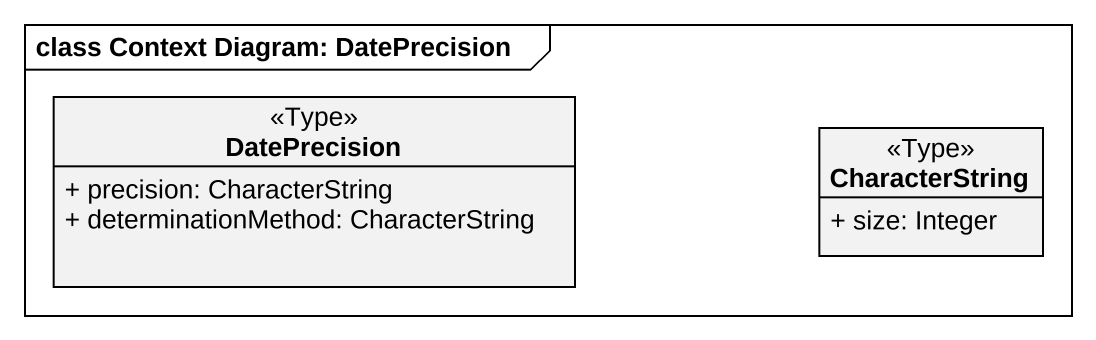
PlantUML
@startuml
mainframe class Context Diagram: DatePrecision
hide circle
hide empty members
skinparam classAttributeIconSize 0
class DatePrecision <<Type>> {
  + precision: CharacterString
  + determinationMethod: CharacterString
}
class CharacterString <<Type>> {
  + size: Integer
}
@enduml
